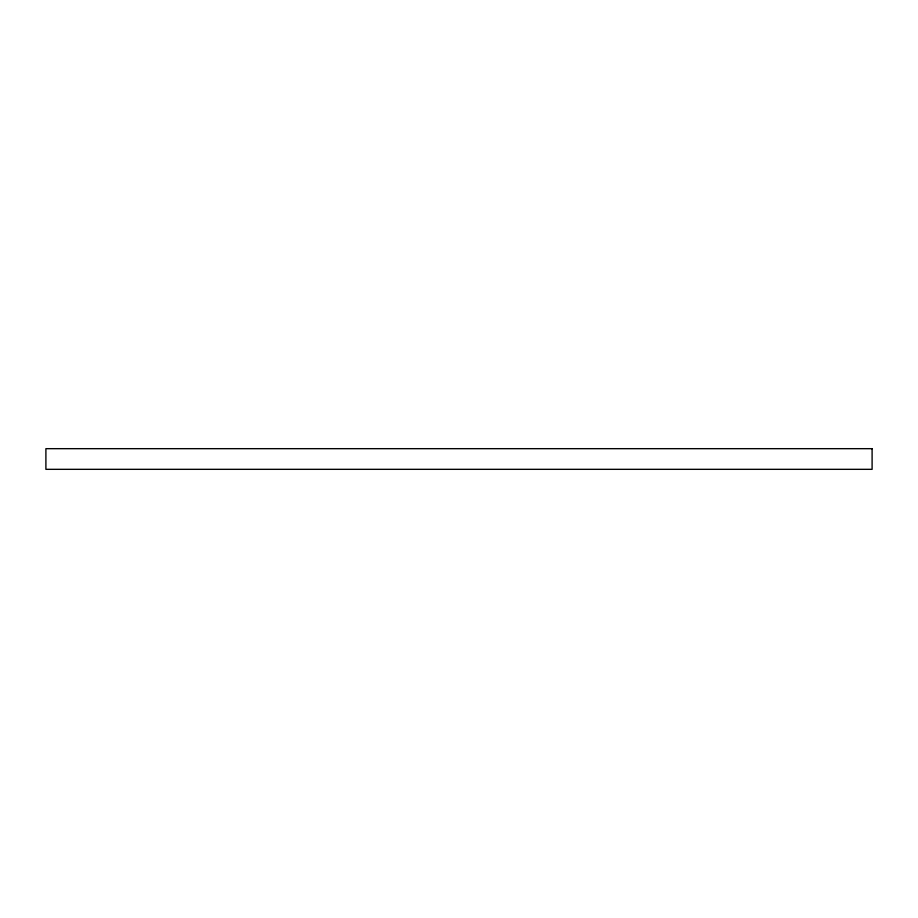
<?xml version="1.0" encoding="UTF-8"?>
<svg xmlns="http://www.w3.org/2000/svg" width="918" height="918" viewBox="0 0 918 918"><rect width="100%" height="100%" fill="white"/><g stroke="black" fill="none" stroke-linecap="round" stroke-linejoin="round"><path stroke-width="1.38" d="M872.1 448.673L45.9 448.673L45.9 469.327L872.1 469.327L872.1 448.673"/></g></svg>
